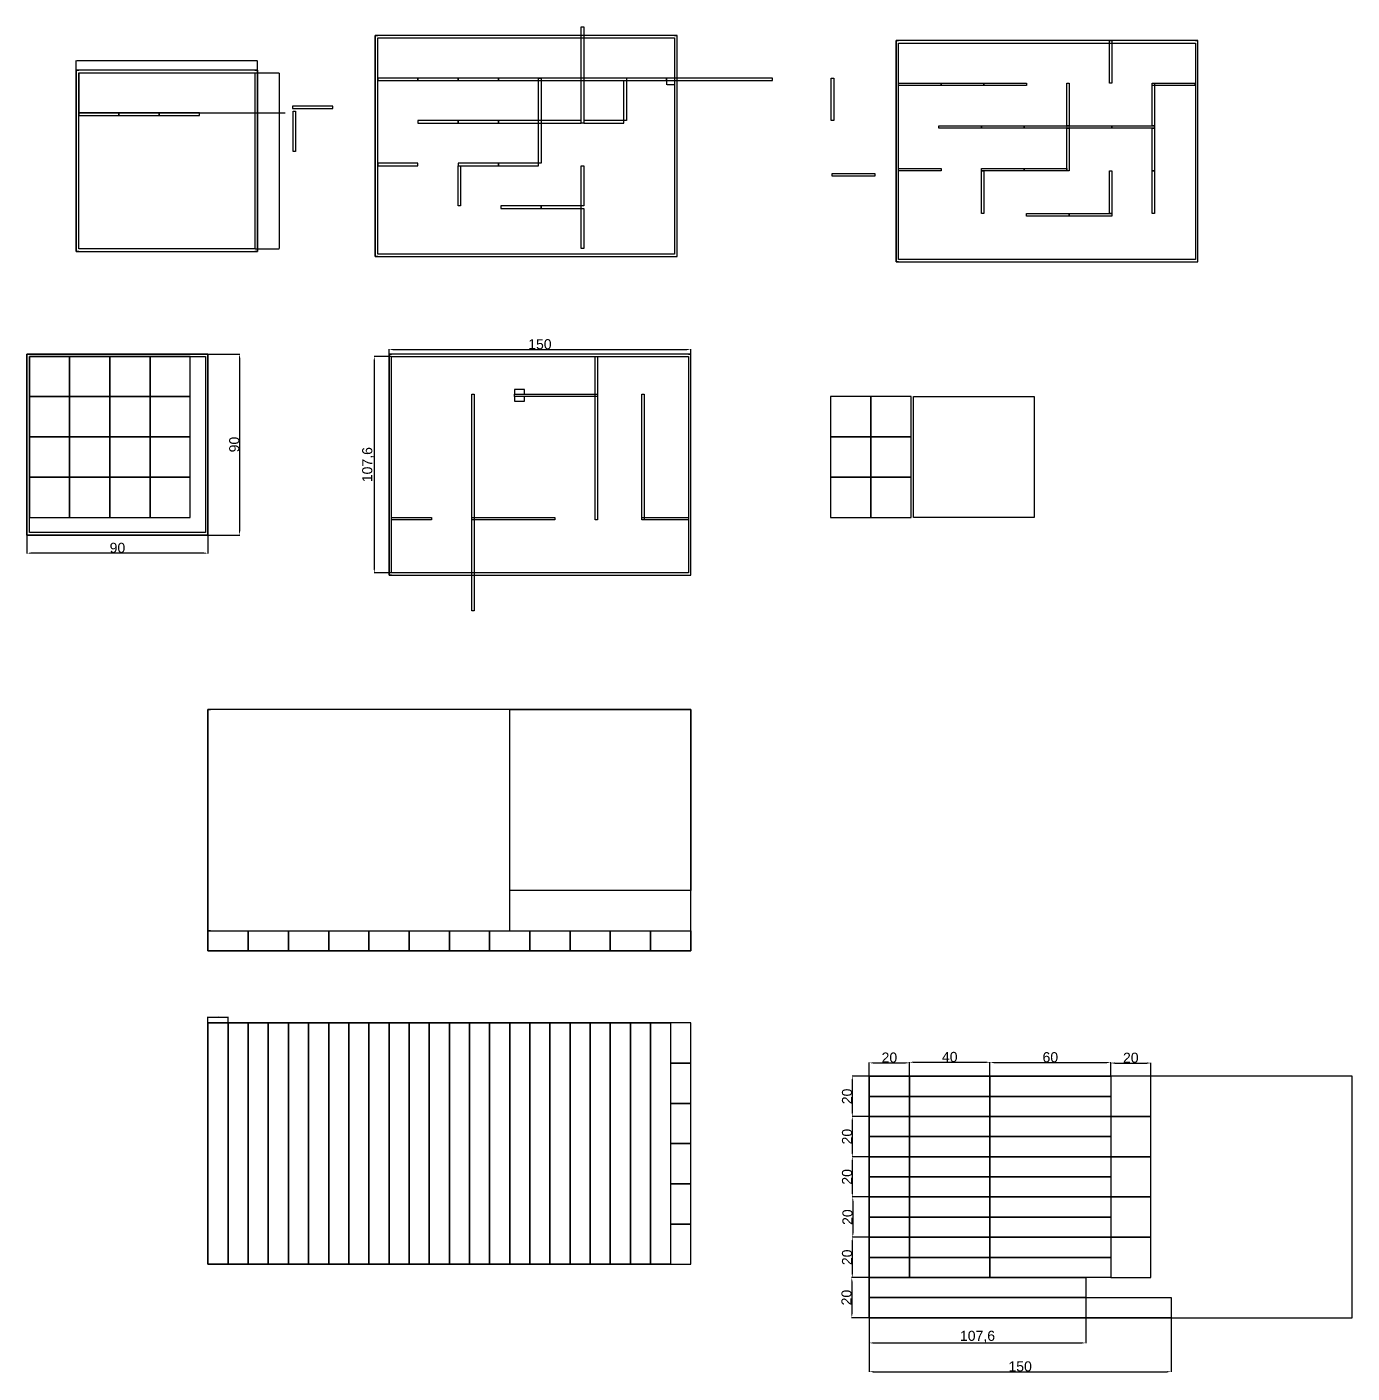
# Model space of a CAD drawing. Header units: millimetres. Extents: x -644 to 19914, y -4560 to 4169.
# Drawn here: x -644 to 5944, y -2540 to 4151 of the extents above; entities that cross this region are included whole.
import ezdxf

# ---------------------------------------------------------------- set-up
doc = ezdxf.new("R2010")
doc.units = ezdxf.units.MM
doc.styles.get("Standard").update_dxf_attribs({"font": 'arial.ttf'})
doc.dimstyles.new('ISO-25', dxfattribs={"dimtxt": 2.5, "dimasz": 2.5, "dimexe": 1.25, "dimexo": 0.625, "dimtad": 1, "dimtxsty": 'Standard', "dimcen": 2.5, "dimadec": 0, "dimazin": 0, "dimtfac": 1, "dimtmove": 0, "dimatfit": 3, "dimfxl": 1, "dimarcsym": 0})
doc.dimstyles.new('Neftali ISO-25', dxfattribs={"dimtxt": 50, "dimasz": 20, "dimexe": 1.25, "dimexo": 0.625, "dimtad": 1, "dimlfac": 0.1, "dimzin": 9, "dimtxsty": 'Standard', "dimcen": 2.5, "dimclrd": 1, "dimadec": 0, "dimazin": 0, "dimtfac": 1, "dimtmove": 0, "dimatfit": 3, "dimfxl": 1, "dimarcsym": 0})

# ---------------------------------------------------------------- blocks, each defined once
blk = doc.blocks.new('*D1')
at = {"color": 0, "lineweight": -2, "transparency": 16777216}
for p, q in [((256.1, -798.9), (256.1, -769.4)), ((258.6, -770.7), (353.6, -770.7)), ((356.1, -798.9), (356.1, -769.4))]:
    blk.add_line(p, q, dxfattribs=at)
at = {"color": 0, "transparency": 16777216}
for points in [[(258.6, -770.3), (258.6, -771.1), (256.1, -770.7)], [(353.6, -770.3), (353.6, -771.1), (356.1, -770.7)]]:
    blk.add_solid(points, dxfattribs=at)
at = {"layer": 'Defpoints', "color": 0, "transparency": 16777216}
for p in [(256.1, -799.6), (356.1, -770.7), (356.1, -799.6)]:
    blk.add_point(p, dxfattribs=at)
at = {"color": 0, "transparency": 16777216, "insert": (306.1, -768.8), "char_height": 2.5, "attachment_point": 5}
blk.add_mtext('100', dxfattribs=at)
blk = doc.blocks.new('*D2')
at = {"color": 0, "lineweight": -2, "transparency": 16777216}
for p, q in [((-398.4, 3936.3), (-398.4, 3985.3)), ((-395.9, 3984), (499.1, 3984)), ((501.6, 3936.3), (501.6, 3985.3))]:
    blk.add_line(p, q, dxfattribs=at)
at = {"color": 0, "transparency": 16777216}
for points in [[(-395.9, 3984.4), (-395.9, 3983.6), (-398.4, 3984)], [(499.1, 3984.4), (499.1, 3983.6), (501.6, 3984)]]:
    blk.add_solid(points, dxfattribs=at)
at = {"layer": 'Defpoints', "color": 0, "transparency": 16777216}
for p in [(501.6, 3984), (-398.4, 3935.7), (501.6, 3935.7)]:
    blk.add_point(p, dxfattribs=at)
at = {"color": 0, "transparency": 16777216, "insert": (51.6, 3985.9), "char_height": 2.5, "attachment_point": 5}
blk.add_mtext('900', dxfattribs=at)
blk = doc.blocks.new('*D3')
at = {"color": 0, "lineweight": -2, "transparency": 16777216}
for p, q in [((490.2, 3923.7), (610.6, 3923.7)), ((609.4, 3921.2), (609.4, 3050.2)), ((490.2, 3047.7), (610.6, 3047.7))]:
    blk.add_line(p, q, dxfattribs=at)
at = {"color": 0, "transparency": 16777216}
for points in [[(609, 3921.2), (609.8, 3921.2), (609.4, 3923.7)], [(609, 3050.2), (609.8, 3050.2), (609.4, 3047.7)]]:
    blk.add_solid(points, dxfattribs=at)
at = {"layer": 'Defpoints', "color": 0, "transparency": 16777216}
for p in [(489.6, 3923.7), (489.6, 3047.7), (609.4, 3047.7)]:
    blk.add_point(p, dxfattribs=at)
at = {"color": 0, "transparency": 16777216, "insert": (607.5, 3485.7), "char_height": 2.5, "attachment_point": 5, "rotation": 90}
blk.add_mtext('876', dxfattribs=at)
blk = doc.blocks.new('*D4')
at = {"color": 0, "lineweight": -2, "transparency": 16777216}
for p, q in [((2535.8, 3896.8), (2535.8, 3863.8)), ((2575.8, 3896.8), (2575.8, 3863.8)), ((2538.3, 3865), (2573.3, 3865))]:
    blk.add_line(p, q, dxfattribs=at)
at = {"color": 0, "transparency": 16777216}
for points in [[(2538.3, 3865.4), (2538.3, 3864.6), (2535.8, 3865)], [(2573.3, 3865.4), (2573.3, 3864.6), (2575.8, 3865)]]:
    blk.add_solid(points, dxfattribs=at)
at = {"layer": 'Defpoints', "color": 0, "transparency": 16777216}
for p in [(2535.8, 3897.5), (2575.8, 3897.5), (2575.8, 3865)]:
    blk.add_point(p, dxfattribs=at)
at = {"color": 0, "transparency": 16777216, "insert": (2555.8, 3866.9), "char_height": 2.5, "attachment_point": 5}
blk.add_mtext('40', dxfattribs=at)
blk = doc.blocks.new('*D5')
at = {"color": 0, "lineweight": -2, "transparency": 16777216}
for p, q in [((3543.5, -1064.3), (3543.5, -997)), ((3743.5, -1064.3), (3743.5, -997))]:
    blk.add_line(p, q, dxfattribs=at)
at = {"color": 1, "lineweight": -2, "transparency": 16777216}
blk.add_line((3563.5, -998.2), (3723.5, -998.2), dxfattribs=at)
at = {"color": 1, "transparency": 16777216}
for points in [[(3563.5, -994.9), (3563.5, -1001.6), (3543.5, -998.2)], [(3723.5, -994.9), (3723.5, -1001.6), (3743.5, -998.2)]]:
    blk.add_solid(points, dxfattribs=at)
at = {"layer": 'Defpoints', "color": 0, "transparency": 16777216}
for p in [(3743.5, -998.2), (3543.5, -1064.9), (3743.5, -1064.9)]:
    blk.add_point(p, dxfattribs=at)
at = {"color": 0, "transparency": 16777216, "insert": (3643.5, -972.1), "char_height": 50, "attachment_point": 5}
blk.add_mtext('20', dxfattribs=at)
blk = doc.blocks.new('*D6')
at = {"color": 0, "lineweight": -2, "transparency": 16777216}
for p, q in [((3743.5, -1064.3), (3743.5, -993.9)), ((4143.5, -1064.3), (4143.5, -993.9))]:
    blk.add_line(p, q, dxfattribs=at)
at = {"color": 1, "lineweight": -2, "transparency": 16777216}
blk.add_line((3763.5, -995.2), (4123.5, -995.2), dxfattribs=at)
at = {"color": 1, "transparency": 16777216}
for points in [[(3763.5, -991.8), (3763.5, -998.5), (3743.5, -995.2)], [(4123.5, -991.8), (4123.5, -998.5), (4143.5, -995.2)]]:
    blk.add_solid(points, dxfattribs=at)
at = {"layer": 'Defpoints', "color": 0, "transparency": 16777216}
for p in [(4143.5, -995.2), (3743.5, -1064.9), (4143.5, -1064.9)]:
    blk.add_point(p, dxfattribs=at)
at = {"color": 0, "transparency": 16777216, "insert": (3943.5, -969), "char_height": 50, "attachment_point": 5}
blk.add_mtext('40', dxfattribs=at)
blk = doc.blocks.new('*D7')
at = {"color": 0, "lineweight": -2, "transparency": 16777216}
for p, q in [((4143.5, -1064.3), (4143.5, -995.4)), ((4743.5, -1064.3), (4743.5, -995.4))]:
    blk.add_line(p, q, dxfattribs=at)
at = {"color": 1, "lineweight": -2, "transparency": 16777216}
blk.add_line((4163.5, -996.7), (4723.5, -996.7), dxfattribs=at)
at = {"color": 1, "transparency": 16777216}
for points in [[(4163.5, -993.4), (4163.5, -1000), (4143.5, -996.7)], [(4723.5, -993.4), (4723.5, -1000), (4743.5, -996.7)]]:
    blk.add_solid(points, dxfattribs=at)
at = {"layer": 'Defpoints', "color": 0, "transparency": 16777216}
for p in [(4743.5, -996.7), (4143.5, -1064.9), (4743.5, -1064.9)]:
    blk.add_point(p, dxfattribs=at)
at = {"color": 0, "transparency": 16777216, "insert": (4443.5, -970.5), "char_height": 50, "attachment_point": 5}
blk.add_mtext('60', dxfattribs=at)
blk = doc.blocks.new('*D8')
at = {"color": 0, "lineweight": -2, "transparency": 16777216}
for p, q in [((4743.5, -1064.3), (4743.5, -997.9)), ((4943.5, -1064.3), (4943.5, -997.9))]:
    blk.add_line(p, q, dxfattribs=at)
at = {"color": 1, "lineweight": -2, "transparency": 16777216}
blk.add_line((4763.5, -999.1), (4923.5, -999.1), dxfattribs=at)
at = {"color": 1, "transparency": 16777216}
for points in [[(4763.5, -995.8), (4763.5, -1002.5), (4743.5, -999.1)], [(4923.5, -995.8), (4923.5, -1002.5), (4943.5, -999.1)]]:
    blk.add_solid(points, dxfattribs=at)
at = {"layer": 'Defpoints', "color": 0, "transparency": 16777216}
for p in [(4943.5, -999.1), (4743.5, -1064.9), (4943.5, -1064.9)]:
    blk.add_point(p, dxfattribs=at)
at = {"color": 0, "transparency": 16777216, "insert": (4843.5, -973), "char_height": 50, "attachment_point": 5}
blk.add_mtext('20', dxfattribs=at)
blk = doc.blocks.new('*D9')
at = {"color": 0, "lineweight": -2, "transparency": 16777216}
for p, q in [((3542.9, -1064.9), (3457.9, -1064.9)), ((3542.9, -1264.9), (3457.9, -1264.9))]:
    blk.add_line(p, q, dxfattribs=at)
at = {"color": 1, "lineweight": -2, "transparency": 16777216}
blk.add_line((3459.1, -1084.9), (3459.1, -1244.9), dxfattribs=at)
at = {"color": 1, "transparency": 16777216}
for points in [[(3455.8, -1084.9), (3462.5, -1084.9), (3459.1, -1064.9)], [(3455.8, -1244.9), (3462.5, -1244.9), (3459.1, -1264.9)]]:
    blk.add_solid(points, dxfattribs=at)
at = {"layer": 'Defpoints', "color": 0, "transparency": 16777216}
for p in [(3543.5, -1064.9), (3459.1, -1264.9), (3543.5, -1264.9)]:
    blk.add_point(p, dxfattribs=at)
at = {"color": 0, "transparency": 16777216, "insert": (3433, -1164.9), "char_height": 50, "attachment_point": 5, "rotation": 90}
blk.add_mtext('20', dxfattribs=at)
blk = doc.blocks.new('*D10')
at = {"color": 0, "lineweight": -2, "transparency": 16777216}
for p, q in [((3542.9, -1264.9), (3457.9, -1264.9)), ((3542.9, -1464.9), (3457.9, -1464.9))]:
    blk.add_line(p, q, dxfattribs=at)
at = {"color": 1, "lineweight": -2, "transparency": 16777216}
blk.add_line((3459.1, -1284.9), (3459.1, -1444.9), dxfattribs=at)
at = {"color": 1, "transparency": 16777216}
for points in [[(3455.8, -1284.9), (3462.5, -1284.9), (3459.1, -1264.9)], [(3455.8, -1444.9), (3462.5, -1444.9), (3459.1, -1464.9)]]:
    blk.add_solid(points, dxfattribs=at)
at = {"layer": 'Defpoints', "color": 0, "transparency": 16777216}
for p in [(3543.5, -1264.9), (3459.1, -1464.9), (3543.5, -1464.9)]:
    blk.add_point(p, dxfattribs=at)
at = {"color": 0, "transparency": 16777216, "insert": (3433, -1364.9), "char_height": 50, "attachment_point": 5, "rotation": 90}
blk.add_mtext('20', dxfattribs=at)
blk = doc.blocks.new('*D11')
at = {"color": 0, "lineweight": -2, "transparency": 16777216}
for p, q in [((3542.9, -1464.9), (3457.9, -1464.9)), ((3542.9, -1664.9), (3457.9, -1664.9))]:
    blk.add_line(p, q, dxfattribs=at)
at = {"color": 1, "lineweight": -2, "transparency": 16777216}
blk.add_line((3459.1, -1484.9), (3459.1, -1644.9), dxfattribs=at)
at = {"color": 1, "transparency": 16777216}
for points in [[(3455.8, -1484.9), (3462.5, -1484.9), (3459.1, -1464.9)], [(3455.8, -1644.9), (3462.5, -1644.9), (3459.1, -1664.9)]]:
    blk.add_solid(points, dxfattribs=at)
at = {"layer": 'Defpoints', "color": 0, "transparency": 16777216}
for p in [(3543.5, -1464.9), (3459.1, -1664.9), (3543.5, -1664.9)]:
    blk.add_point(p, dxfattribs=at)
at = {"color": 0, "transparency": 16777216, "insert": (3433, -1564.9), "char_height": 50, "attachment_point": 5, "rotation": 90}
blk.add_mtext('20', dxfattribs=at)
blk = doc.blocks.new('*D12')
at = {"color": 0, "lineweight": -2, "transparency": 16777216}
for p, q in [((3542.9, -1664.9), (3460.3, -1664.9)), ((3542.9, -1864.9), (3460.3, -1864.9))]:
    blk.add_line(p, q, dxfattribs=at)
at = {"color": 1, "lineweight": -2, "transparency": 16777216}
blk.add_line((3461.6, -1684.9), (3461.6, -1844.9), dxfattribs=at)
at = {"color": 1, "transparency": 16777216}
for points in [[(3458.3, -1684.9), (3464.9, -1684.9), (3461.6, -1664.9)], [(3458.3, -1844.9), (3464.9, -1844.9), (3461.6, -1864.9)]]:
    blk.add_solid(points, dxfattribs=at)
at = {"layer": 'Defpoints', "color": 0, "transparency": 16777216}
for p in [(3543.5, -1664.9), (3461.6, -1864.9), (3543.5, -1864.9)]:
    blk.add_point(p, dxfattribs=at)
at = {"color": 0, "transparency": 16777216, "insert": (3435.4, -1764.9), "char_height": 50, "attachment_point": 5, "rotation": 90}
blk.add_mtext('20', dxfattribs=at)
blk = doc.blocks.new('*D13')
at = {"color": 0, "lineweight": -2, "transparency": 16777216}
for p, q in [((3542.9, -1864.9), (3457.9, -1864.9)), ((3542.9, -2064.9), (3457.9, -2064.9))]:
    blk.add_line(p, q, dxfattribs=at)
at = {"color": 1, "lineweight": -2, "transparency": 16777216}
blk.add_line((3459.1, -1884.9), (3459.1, -2044.9), dxfattribs=at)
at = {"color": 1, "transparency": 16777216}
for points in [[(3455.8, -1884.9), (3462.5, -1884.9), (3459.1, -1864.9)], [(3455.8, -2044.9), (3462.5, -2044.9), (3459.1, -2064.9)]]:
    blk.add_solid(points, dxfattribs=at)
at = {"layer": 'Defpoints', "color": 0, "transparency": 16777216}
for p in [(3543.5, -1864.9), (3459.1, -2064.9), (3543.5, -2064.9)]:
    blk.add_point(p, dxfattribs=at)
at = {"color": 0, "transparency": 16777216, "insert": (3433, -1964.9), "char_height": 50, "attachment_point": 5, "rotation": 90}
blk.add_mtext('20', dxfattribs=at)
blk = doc.blocks.new('*D14')
at = {"color": 0, "lineweight": -2, "transparency": 16777216}
for p, q in [((3542.9, -2064.9), (3455.4, -2064.9)), ((3542.9, -2264.9), (3455.4, -2264.9))]:
    blk.add_line(p, q, dxfattribs=at)
at = {"color": 1, "lineweight": -2, "transparency": 16777216}
blk.add_line((3456.7, -2084.9), (3456.7, -2244.9), dxfattribs=at)
at = {"color": 1, "transparency": 16777216}
for points in [[(3453.4, -2084.9), (3460, -2084.9), (3456.7, -2064.9)], [(3453.4, -2244.9), (3460, -2244.9), (3456.7, -2264.9)]]:
    blk.add_solid(points, dxfattribs=at)
at = {"layer": 'Defpoints', "color": 0, "transparency": 16777216}
for p in [(3543.5, -2064.9), (3456.7, -2264.9), (3543.5, -2264.9)]:
    blk.add_point(p, dxfattribs=at)
at = {"color": 0, "transparency": 16777216, "insert": (3430.5, -2164.9), "char_height": 50, "attachment_point": 5, "rotation": 90}
blk.add_mtext('20', dxfattribs=at)
blk = doc.blocks.new('*D15')
at = {"color": 0, "lineweight": -2, "transparency": 16777216}
for p, q in [((1156.1, 2526.1), (1156.1, 2548.9)), ((2656.1, 2526.1), (2656.1, 2548.9))]:
    blk.add_line(p, q, dxfattribs=at)
at = {"color": 1, "lineweight": -2, "transparency": 16777216}
blk.add_line((1176.1, 2547.6), (2636.1, 2547.6), dxfattribs=at)
at = {"color": 1, "transparency": 16777216}
for points in [[(1176.1, 2551), (1176.1, 2544.3), (1156.1, 2547.6)], [(2636.1, 2551), (2636.1, 2544.3), (2656.1, 2547.6)]]:
    blk.add_solid(points, dxfattribs=at)
at = {"layer": 'Defpoints', "color": 0, "transparency": 16777216}
for p in [(2656.1, 2547.6), (1156.1, 2525.5), (2656.1, 2525.5)]:
    blk.add_point(p, dxfattribs=at)
at = {"color": 0, "transparency": 16777216, "insert": (1906.1, 2573.8), "char_height": 50, "attachment_point": 5}
blk.add_mtext('150', dxfattribs=at)
blk = doc.blocks.new('*D16')
at = {"color": 0, "lineweight": -2, "transparency": 16777216}
for p, q in [((256.7, 2525.5), (414.3, 2525.5)), ((256.7, 1625.5), (414.3, 1625.5))]:
    blk.add_line(p, q, dxfattribs=at)
at = {"color": 1, "lineweight": -2, "transparency": 16777216}
blk.add_line((413.1, 2505.5), (413.1, 1645.5), dxfattribs=at)
at = {"color": 1, "transparency": 16777216}
for points in [[(409.7, 2505.5), (416.4, 2505.5), (413.1, 2525.5)], [(409.7, 1645.5), (416.4, 1645.5), (413.1, 1625.5)]]:
    blk.add_solid(points, dxfattribs=at)
at = {"layer": 'Defpoints', "color": 0, "transparency": 16777216}
for p in [(256.1, 2525.5), (256.1, 1625.5), (413.1, 1625.5)]:
    blk.add_point(p, dxfattribs=at)
at = {"color": 0, "transparency": 16777216, "insert": (386.9, 2075.5), "char_height": 50, "attachment_point": 5, "rotation": 90}
blk.add_mtext('90', dxfattribs=at)
blk = doc.blocks.new('*D17')
at = {"color": 0, "lineweight": -2, "transparency": 16777216}
for p, q in [((-643.9, 1624.9), (-643.9, 1534.3)), ((256.1, 1624.9), (256.1, 1534.3))]:
    blk.add_line(p, q, dxfattribs=at)
at = {"color": 1, "lineweight": -2, "transparency": 16777216}
blk.add_line((236.1, 1535.5), (-623.9, 1535.5), dxfattribs=at)
at = {"color": 1, "transparency": 16777216}
for points in [[(-623.9, 1538.9), (-623.9, 1532.2), (-643.9, 1535.5)], [(236.1, 1538.9), (236.1, 1532.2), (256.1, 1535.5)]]:
    blk.add_solid(points, dxfattribs=at)
at = {"layer": 'Defpoints', "color": 0, "transparency": 16777216}
for p in [(-643.9, 1625.5), (256.1, 1625.5), (-643.9, 1535.5)]:
    blk.add_point(p, dxfattribs=at)
at = {"color": 0, "transparency": 16777216, "insert": (-193.9, 1561.7), "char_height": 50, "attachment_point": 5}
blk.add_mtext('90', dxfattribs=at)
blk = doc.blocks.new('*D18')
at = {"color": 0, "lineweight": -2, "transparency": 16777216}
for p, q in [((1167.5, 2513.5), (1081.8, 2513.5)), ((1167.5, 1437.5), (1081.8, 1437.5))]:
    blk.add_line(p, q, dxfattribs=at)
at = {"color": 1, "lineweight": -2, "transparency": 16777216}
blk.add_line((1083, 2493.5), (1083, 1457.5), dxfattribs=at)
at = {"color": 1, "transparency": 16777216}
for points in [[(1079.7, 2493.5), (1086.3, 2493.5), (1083, 2513.5)], [(1079.7, 1457.5), (1086.3, 1457.5), (1083, 1437.5)]]:
    blk.add_solid(points, dxfattribs=at)
at = {"layer": 'Defpoints', "color": 0, "transparency": 16777216}
for p in [(1168.1, 2513.5), (1083, 1437.5), (1168.1, 1437.5)]:
    blk.add_point(p, dxfattribs=at)
at = {"color": 0, "transparency": 16777216, "insert": (1052.3, 1975.5), "char_height": 50, "attachment_point": 5, "rotation": 90}
blk.add_mtext('107,6', dxfattribs=at)
blk = doc.blocks.new('*D19')
at = {"color": 0, "lineweight": -2, "transparency": 16777216}
for p, q in [((3543.5, -2165.5), (3543.5, -2391.7)), ((4619.5, -2165.5), (4619.5, -2391.7))]:
    blk.add_line(p, q, dxfattribs=at)
at = {"color": 1, "lineweight": -2, "transparency": 16777216}
blk.add_line((3563.5, -2390.4), (4599.5, -2390.4), dxfattribs=at)
at = {"color": 1, "transparency": 16777216}
for points in [[(3563.5, -2387.1), (3563.5, -2393.7), (3543.5, -2390.4)], [(4599.5, -2387.1), (4599.5, -2393.7), (4619.5, -2390.4)]]:
    blk.add_solid(points, dxfattribs=at)
at = {"layer": 'Defpoints', "color": 0, "transparency": 16777216}
for p in [(3543.5, -2164.9), (4619.5, -2164.9), (4619.5, -2390.4)]:
    blk.add_point(p, dxfattribs=at)
at = {"color": 0, "transparency": 16777216, "insert": (4081.5, -2359.7), "char_height": 50, "attachment_point": 5}
blk.add_mtext('107,6', dxfattribs=at)
blk = doc.blocks.new('*D20')
at = {"color": 0, "lineweight": -2, "transparency": 16777216}
for p, q in [((3543.5, -2265.5), (3543.5, -2534.8)), ((5043.5, -2265.5), (5043.5, -2534.8))]:
    blk.add_line(p, q, dxfattribs=at)
at = {"color": 1, "lineweight": -2, "transparency": 16777216}
blk.add_line((3563.5, -2533.5), (5023.5, -2533.5), dxfattribs=at)
at = {"color": 1, "transparency": 16777216}
for points in [[(3563.5, -2530.2), (3563.5, -2536.9), (3543.5, -2533.5)], [(5023.5, -2530.2), (5023.5, -2536.9), (5043.5, -2533.5)]]:
    blk.add_solid(points, dxfattribs=at)
at = {"layer": 'Defpoints', "color": 0, "transparency": 16777216}
for p in [(3543.5, -2264.9), (5043.5, -2264.9), (5043.5, -2533.5)]:
    blk.add_point(p, dxfattribs=at)
at = {"color": 0, "transparency": 16777216, "insert": (4293.5, -2507.4), "char_height": 50, "attachment_point": 5}
blk.add_mtext('150', dxfattribs=at)

msp = doc.modelspace()

# ---------------------------------------------------------------- linework, layer by layer
msp.add_line((1756.1, -341.02), (2656.1, -341.02))
for points in [[(2111.817, 3673.473), (2111.817, 4151.407), (2123.817, 4151.407), (2123.817, 3673.473), (2111.817, 3673.473)], [(1099.817, 3009.473), (1087.817, 3009.473), (1087.817, 4109.473), (1099.817, 4109.473), (1087.817, 4109.473), (1087.817, 3009.473), (2587.817, 3009.473), (2587.817, 4109.473), (1087.817, 4109.473)], [(2575.817, 3009.473), (2587.817, 3009.473), (2587.817, 4109.473), (2575.817, 4109.473), (2587.817, 4109.473)], [(3689.584, 2983.448), (3677.584, 2983.448), (3677.584, 4083.448), (3689.584, 4083.448), (3677.584, 4083.448), (3677.584, 2983.448), (5177.584, 2983.448), (5177.584, 4083.448), (3677.584, 4083.448)], [(5165.584, 2983.448), (5177.584, 2983.448), (5177.584, 4083.448), (5165.584, 4083.448), (5177.584, 4083.448)], [(-386.4, 3923.699), (-386.4, 3723.699), (640.533, 3723.699)], [(1699.817, 3897.473), (1699.817, 3885.473), (3062.726, 3885.473), (3062.726, 3897.473), (1699.817, 3897.473)], [(-631.9, 2313.509), (-431.9, 2313.509), (-431.9, 2513.509), (-631.9, 2513.509), (-631.9, 2313.509)], [(-431.9, 2313.509), (-231.9, 2313.509), (-231.9, 2513.509), (-431.9, 2513.509), (-431.9, 2313.509)], [(-231.9, 2313.509), (-31.9, 2313.509), (-31.9, 2513.509), (-231.9, 2513.509), (-231.9, 2313.509)], [(-31.9, 2313.509), (168.1, 2313.509), (168.1, 2513.509), (-31.9, 2513.509), (-31.9, 2313.509)], [(1168.1, 1425.509), (1156.1, 1425.509), (1156.1, 2525.509), (1168.1, 2525.509), (1156.1, 2525.509), (1156.1, 1425.509), (2656.1, 1425.509), (2656.1, 2525.509), (1156.1, 2525.509)], [(2644.1, 1425.509), (2656.1, 1425.509), (2656.1, 2525.509), (2644.1, 2525.509), (2656.1, 2525.509)], [(1780.1, 2348.509), (1780.1, 2325.509), (1830.1, 2325.509), (1830.1, 2348.509), (1780.1, 2348.509)], [(-631.9, 2113.509), (-431.9, 2113.509), (-431.9, 2313.509), (-631.9, 2313.509), (-631.9, 2113.509)], [(-431.9, 2113.509), (-231.9, 2113.509), (-231.9, 2313.509), (-431.9, 2313.509), (-431.9, 2113.509)], [(-231.9, 2113.509), (-31.9, 2113.509), (-31.9, 2313.509), (-231.9, 2313.509), (-231.9, 2113.509)], [(-31.9, 2113.509), (168.1, 2113.509), (168.1, 2313.509), (-31.9, 2313.509), (-31.9, 2113.509)], [(1780.1, 2313.509), (1780.1, 2290.509), (1830.1, 2290.509), (1830.1, 2313.509), (1780.1, 2313.509)], [(3351.087, 2113.509), (3551.087, 2113.509), (3551.087, 2313.509), (3351.087, 2313.509), (3351.087, 2113.509)], [(3551.087, 2113.509), (3751.087, 2113.509), (3751.087, 2313.509), (3551.087, 2313.509), (3551.087, 2113.509)], [(-631.9, 1913.509), (-431.9, 1913.509), (-431.9, 2113.509), (-631.9, 2113.509), (-631.9, 1913.509)], [(-431.9, 1913.509), (-231.9, 1913.509), (-231.9, 2113.509), (-431.9, 2113.509), (-431.9, 1913.509)], [(-231.9, 1913.509), (-31.9, 1913.509), (-31.9, 2113.509), (-231.9, 2113.509), (-231.9, 1913.509)], [(-31.9, 1913.509), (168.1, 1913.509), (168.1, 2113.509), (-31.9, 2113.509), (-31.9, 1913.509)], [(3351.087, 1913.509), (3551.087, 1913.509), (3551.087, 2113.509), (3351.087, 2113.509), (3351.087, 1913.509)], [(3551.087, 1913.509), (3751.087, 1913.509), (3751.087, 2113.509), (3551.087, 2113.509), (3551.087, 1913.509)], [(-631.9, 1713.509), (-431.9, 1713.509), (-431.9, 1913.509), (-631.9, 1913.509), (-631.9, 1713.509)], [(-431.9, 1713.509), (-231.9, 1713.509), (-231.9, 1913.509), (-431.9, 1913.509), (-431.9, 1713.509)], [(-231.9, 1713.509), (-31.9, 1713.509), (-31.9, 1913.509), (-231.9, 1913.509), (-231.9, 1713.509)], [(-31.9, 1713.509), (168.1, 1713.509), (168.1, 1913.509), (-31.9, 1913.509), (-31.9, 1713.509)], [(3351.087, 1713.509), (3551.087, 1713.509), (3551.087, 1913.509), (3351.087, 1913.509), (3351.087, 1713.509)], [(3551.087, 1713.509), (3751.087, 1713.509), (3751.087, 1913.509), (3551.087, 1913.509), (3551.087, 1713.509)], [(256.1, 758.98), (256.1, -441.02), (2656.1, -441.02), (2656.1, 758.98), (256.1, 758.98)], [(268.1, -341.02), (256.1, -341.02), (256.1, 758.98), (268.1, 758.98), (256.1, 758.98), (256.1, -341.02), (1756.1, -341.02), (1756.1, 758.98), (256.1, 758.98)], [(256.1, -341.02), (456.1, -341.02), (456.1, -441.02), (256.1, -441.02), (256.1, -341.02)], [(456.1, -341.02), (656.1, -341.02), (656.1, -441.02), (456.1, -441.02), (456.1, -341.02)], [(656.1, -341.02), (856.1, -341.02), (856.1, -441.02), (656.1, -441.02), (656.1, -341.02)], [(856.1, -341.02), (1056.1, -341.02), (1056.1, -441.02), (856.1, -441.02), (856.1, -341.02)], [(1056.1, -341.02), (1256.1, -341.02), (1256.1, -441.02), (1056.1, -441.02), (1056.1, -341.02)], [(1256.1, -341.02), (1456.1, -341.02), (1456.1, -441.02), (1256.1, -441.02), (1256.1, -341.02)], [(1456.1, -341.02), (1656.1, -341.02), (1656.1, -441.02), (1456.1, -441.02), (1456.1, -341.02)], [(1656.1, -341.02), (1856.1, -341.02), (1856.1, -441.02), (1656.1, -441.02), (1656.1, -341.02)], [(1856.1, -341.02), (2056.1, -341.02), (2056.1, -441.02), (1856.1, -441.02), (1856.1, -341.02)], [(2056.1, -341.02), (2256.1, -341.02), (2256.1, -441.02), (2056.1, -441.02), (2056.1, -341.02)], [(2256.1, -341.02), (2456.1, -341.02), (2456.1, -441.02), (2256.1, -441.02), (2256.1, -341.02)], [(2456.1, -341.02), (2656.1, -341.02), (2656.1, -441.02), (2456.1, -441.02), (2456.1, -341.02)], [(256.1, -799.552), (256.1, -1999.552), (2656.1, -1999.552), (2656.1, -799.552), (256.1, -799.552)], [(256.1, -799.552), (356.1, -799.552), (356.1, -1999.552), (256.1, -1999.552), (256.1, -799.552)], [(356.1, -799.552), (456.1, -799.552), (456.1, -1999.552), (356.1, -1999.552), (356.1, -799.552)], [(456.1, -799.552), (556.1, -799.552), (556.1, -1999.552), (456.1, -1999.552), (456.1, -799.552)], [(556.1, -799.552), (656.1, -799.552), (656.1, -1999.552), (556.1, -1999.552), (556.1, -799.552)], [(656.1, -799.552), (756.1, -799.552), (756.1, -1999.552), (656.1, -1999.552), (656.1, -799.552)], [(756.1, -799.552), (856.1, -799.552), (856.1, -1999.552), (756.1, -1999.552), (756.1, -799.552)], [(856.1, -799.552), (956.1, -799.552), (956.1, -1999.552), (856.1, -1999.552), (856.1, -799.552)], [(956.1, -799.552), (1056.1, -799.552), (1056.1, -1999.552), (956.1, -1999.552), (956.1, -799.552)], [(1056.1, -799.552), (1156.1, -799.552), (1156.1, -1999.552), (1056.1, -1999.552), (1056.1, -799.552)], [(1156.1, -799.552), (1256.1, -799.552), (1256.1, -1999.552), (1156.1, -1999.552), (1156.1, -799.552)], [(1256.1, -799.552), (1356.1, -799.552), (1356.1, -1999.552), (1256.1, -1999.552), (1256.1, -799.552)], [(1356.1, -799.552), (1456.1, -799.552), (1456.1, -1999.552), (1356.1, -1999.552), (1356.1, -799.552)], [(1456.1, -799.552), (1556.1, -799.552), (1556.1, -1999.552), (1456.1, -1999.552), (1456.1, -799.552)], [(1556.1, -799.552), (1656.1, -799.552), (1656.1, -1999.552), (1556.1, -1999.552), (1556.1, -799.552)], [(1656.1, -799.552), (1756.1, -799.552), (1756.1, -1999.552), (1656.1, -1999.552), (1656.1, -799.552)], [(1756.1, -799.552), (1856.1, -799.552), (1856.1, -1999.552), (1756.1, -1999.552), (1756.1, -799.552)], [(1856.1, -799.552), (1956.1, -799.552), (1956.1, -1999.552), (1856.1, -1999.552), (1856.1, -799.552)], [(1956.1, -799.552), (2056.1, -799.552), (2056.1, -1999.552), (1956.1, -1999.552), (1956.1, -799.552)], [(2056.1, -799.552), (2156.1, -799.552), (2156.1, -1999.552), (2056.1, -1999.552), (2056.1, -799.552)], [(2156.1, -799.552), (2256.1, -799.552), (2256.1, -1999.552), (2156.1, -1999.552), (2156.1, -799.552)], [(2256.1, -799.552), (2356.1, -799.552), (2356.1, -1999.552), (2256.1, -1999.552), (2256.1, -799.552)], [(2356.1, -799.552), (2456.1, -799.552), (2456.1, -1999.552), (2356.1, -1999.552), (2356.1, -799.552)], [(2456.1, -799.552), (2556.1, -799.552), (2556.1, -1999.552), (2456.1, -1999.552), (2456.1, -799.552)], [(2556.1, -799.552), (2556.1, -999.552), (2656.1, -999.552), (2656.1, -799.552), (2556.1, -799.552)], [(2556.1, -999.552), (2556.1, -1199.552), (2656.1, -1199.552), (2656.1, -999.552), (2556.1, -999.552)], [(3543.521, -1064.904), (3543.521, -2264.904), (5943.521, -2264.904), (5943.521, -1064.904), (3543.521, -1064.904)], [(3543.521, -1064.904), (3743.521, -1064.904), (3743.521, -1164.904), (3543.521, -1164.904), (3543.521, -1064.904)], [(3743.521, -1064.904), (4143.521, -1064.904), (4143.521, -1164.904), (3743.521, -1164.904), (3743.521, -1064.904)], [(4143.521, -1064.904), (4743.521, -1064.904), (4743.521, -1164.904), (4143.521, -1164.904), (4143.521, -1064.904)], [(4743.521, -1064.904), (4743.521, -1264.904), (4943.521, -1264.904), (4943.521, -1064.904), (4743.521, -1064.904)], [(2556.1, -1199.552), (2556.1, -1399.552), (2656.1, -1399.552), (2656.1, -1199.552), (2556.1, -1199.552)], [(3543.521, -1164.904), (3743.521, -1164.904), (3743.521, -1264.904), (3543.521, -1264.904), (3543.521, -1164.904)], [(3743.521, -1164.904), (4143.521, -1164.904), (4143.521, -1264.904), (3743.521, -1264.904), (3743.521, -1164.904)], [(4143.521, -1164.904), (4743.521, -1164.904), (4743.521, -1264.904), (4143.521, -1264.904), (4143.521, -1164.904)], [(3543.521, -1264.904), (3743.521, -1264.904), (3743.521, -1364.904), (3543.521, -1364.904), (3543.521, -1264.904)], [(3743.521, -1264.904), (4143.521, -1264.904), (4143.521, -1364.904), (3743.521, -1364.904), (3743.521, -1264.904)], [(4143.521, -1264.904), (4743.521, -1264.904), (4743.521, -1364.904), (4143.521, -1364.904), (4143.521, -1264.904)], [(4743.521, -1264.904), (4743.521, -1464.904), (4943.521, -1464.904), (4943.521, -1264.904), (4743.521, -1264.904)], [(2556.1, -1399.552), (2556.1, -1599.552), (2656.1, -1599.552), (2656.1, -1399.552), (2556.1, -1399.552)], [(3543.521, -1364.904), (3743.521, -1364.904), (3743.521, -1464.904), (3543.521, -1464.904), (3543.521, -1364.904)], [(3743.521, -1364.904), (4143.521, -1364.904), (4143.521, -1464.904), (3743.521, -1464.904), (3743.521, -1364.904)], [(4143.521, -1364.904), (4743.521, -1364.904), (4743.521, -1464.904), (4143.521, -1464.904), (4143.521, -1364.904)], [(3543.521, -1464.904), (3743.521, -1464.904), (3743.521, -1564.904), (3543.521, -1564.904), (3543.521, -1464.904)], [(3743.521, -1464.904), (4143.521, -1464.904), (4143.521, -1564.904), (3743.521, -1564.904), (3743.521, -1464.904)], [(4143.521, -1464.904), (4743.521, -1464.904), (4743.521, -1564.904), (4143.521, -1564.904), (4143.521, -1464.904)], [(4743.521, -1464.904), (4743.521, -1664.904), (4943.521, -1664.904), (4943.521, -1464.904), (4743.521, -1464.904)], [(2556.1, -1599.552), (2556.1, -1799.552), (2656.1, -1799.552), (2656.1, -1599.552), (2556.1, -1599.552)], [(3543.521, -1564.904), (3743.521, -1564.904), (3743.521, -1664.904), (3543.521, -1664.904), (3543.521, -1564.904)], [(3743.521, -1564.904), (4143.521, -1564.904), (4143.521, -1664.904), (3743.521, -1664.904), (3743.521, -1564.904)], [(4143.521, -1564.904), (4743.521, -1564.904), (4743.521, -1664.904), (4143.521, -1664.904), (4143.521, -1564.904)], [(3543.521, -1664.904), (3743.521, -1664.904), (3743.521, -1764.904), (3543.521, -1764.904), (3543.521, -1664.904)], [(3743.521, -1664.904), (4143.521, -1664.904), (4143.521, -1764.904), (3743.521, -1764.904), (3743.521, -1664.904)], [(4143.521, -1664.904), (4743.521, -1664.904), (4743.521, -1764.904), (4143.521, -1764.904), (4143.521, -1664.904)], [(4743.521, -1664.904), (4743.521, -1864.904), (4943.521, -1864.904), (4943.521, -1664.904), (4743.521, -1664.904)], [(2556.1, -1799.552), (2556.1, -1999.552), (2656.1, -1999.552), (2656.1, -1799.552), (2556.1, -1799.552)], [(3543.521, -1764.904), (3743.521, -1764.904), (3743.521, -1864.904), (3543.521, -1864.904), (3543.521, -1764.904)], [(3743.521, -1764.904), (4143.521, -1764.904), (4143.521, -1864.904), (3743.521, -1864.904), (3743.521, -1764.904)], [(4143.521, -1764.904), (4743.521, -1764.904), (4743.521, -1864.904), (4143.521, -1864.904), (4143.521, -1764.904)], [(3543.521, -1864.904), (3743.521, -1864.904), (3743.521, -1964.904), (3543.521, -1964.904), (3543.521, -1864.904)], [(3743.521, -1864.904), (4143.521, -1864.904), (4143.521, -1964.904), (3743.521, -1964.904), (3743.521, -1864.904)], [(4143.521, -1864.904), (4743.521, -1864.904), (4743.521, -1964.904), (4143.521, -1964.904), (4143.521, -1864.904)], [(4743.521, -1864.904), (4743.521, -2064.904), (4943.521, -2064.904), (4943.521, -1864.904), (4743.521, -1864.904)], [(3543.521, -1964.904), (3743.521, -1964.904), (3743.521, -2064.904), (3543.521, -2064.904), (3543.521, -1964.904)], [(3743.521, -1964.904), (4143.521, -1964.904), (4143.521, -2064.904), (3743.521, -2064.904), (3743.521, -1964.904)], [(4143.521, -1964.904), (4743.521, -1964.904), (4743.521, -2064.904), (4143.521, -2064.904), (4143.521, -1964.904)], [(3543.521, -2064.904), (4619.521, -2064.904), (4619.521, -2164.904), (3543.521, -2164.904), (3543.521, -2064.904)], [(3543.521, -2264.904), (3543.521, -2164.904), (5043.521, -2164.904), (5043.521, -2264.904), (3543.521, -2264.904)]]:
    msp.add_lwpolyline(points)
at = {"color": 242, "true_color": 0xcd2027}
for points in [[(2587.817, 4097.473), (2587.817, 4109.473), (1087.817, 4109.473), (1087.817, 4097.473)], [(5177.584, 4071.448), (5177.584, 4083.448), (3677.584, 4083.448), (3677.584, 4071.448)], [(-398.4, 3935.699), (-398.4, 3035.699), (501.6, 3035.699), (501.6, 3935.699), (-398.4, 3935.699)], [(-386.4, 3035.699), (-398.4, 3035.699), (-398.4, 3935.699), (-386.4, 3935.699)], [(501.6, 3923.699), (501.6, 3935.699), (-398.4, 3935.699), (-398.4, 3923.699)], [(489.6, 3935.699), (501.6, 3935.699), (501.6, 3035.699), (489.6, 3035.699)], [(-398.4, 3047.699), (-398.4, 3035.699), (501.6, 3035.699), (501.6, 3047.699)], [(-643.9, 2525.509), (-643.9, 1625.509), (256.1, 1625.509), (256.1, 2525.509), (-643.9, 2525.509)], [(-631.9, 1625.509), (-643.9, 1625.509), (-643.9, 2525.509), (-631.9, 2525.509)], [(256.1, 2513.509), (256.1, 2525.509), (-643.9, 2525.509), (-643.9, 2513.509)], [(244.1, 2525.509), (256.1, 2525.509), (256.1, 1625.509), (244.1, 1625.509)], [(2656.1, 2513.509), (2656.1, 2525.509), (1156.1, 2525.509), (1156.1, 2513.509)], [(2180.1, 2513.509), (2192.1, 2513.509), (2192.1, 1701.509), (2180.1, 1701.509), (2180.1, 2513.509)], [(1568.1, 2325.509), (1580.1, 2325.509), (1580.1, 1249.509), (1568.1, 1249.509), (1568.1, 2325.509)], [(1780.1, 2313.509), (1780.1, 2325.509), (2192.1, 2325.509)], [(2192.1, 2313.509), (1780.1, 2313.509)], [(2412.1, 2325.509), (2424.1, 2325.509), (2424.1, 1701.509), (2412.1, 1701.509), (2412.1, 2325.509)], [(2412.1, 2325.509), (2424.1, 2325.509)], [(1168.1, 1701.509), (1168.1, 1713.509), (1368.1, 1713.509), (1368.1, 1701.509), (1168.1, 1701.509)], [(1568.1, 1701.509), (1568.1, 1713.509), (1980.1, 1713.509), (1980.1, 1701.509), (1568.1, 1701.509)], [(2412.1, 1713.509), (2644.1, 1713.509), (2644.1, 1701.509), (2412.1, 1701.509)], [(-643.9, 1637.509), (-643.9, 1625.509), (256.1, 1625.509), (256.1, 1637.509)]]:
    msp.add_lwpolyline(points, dxfattribs=at)
for points in [[(1099.817, 3021.473), (1099.817, 4097.473), (2575.817, 4097.473), (2575.817, 3021.473)], [(3689.584, 2995.448), (3689.584, 4071.448), (5165.584, 4071.448), (5165.584, 2995.448)], [(-386.4, 3047.699), (-386.4, 3923.699), (489.6, 3923.699), (489.6, 3047.699)], [(-631.9, 1637.509), (-631.9, 2513.509), (244.1, 2513.509), (244.1, 1637.509)], [(1168.1, 1437.509), (1168.1, 2513.509), (2644.1, 2513.509), (2644.1, 1437.509)]]:
    msp.add_lwpolyline(points, close=True, dxfattribs=at)
at = {"color": 2}
for points in [[(2111.817, 4097.473), (2123.817, 4097.473), (2123.817, 3897.473), (2111.817, 3897.473), (2111.817, 4097.473)], [(4737.584, 4083.448), (4749.584, 4083.448), (4749.584, 3871.448), (4737.584, 3871.448), (4737.584, 4083.448)], [(1899.817, 3897.473), (1911.817, 3897.473), (1911.817, 3685.473), (1899.817, 3685.473), (1899.817, 3897.473)], [(2323.817, 3885.473), (2335.817, 3885.473), (2335.817, 3685.473), (2323.817, 3685.473), (2323.817, 3885.473)], [(3354.759, 3897.473), (3366.759, 3897.473), (3366.759, 3685.473), (3354.759, 3685.473), (3354.759, 3897.473)], [(3901.584, 3871.448), (3901.584, 3859.448), (3689.584, 3859.448), (3689.584, 3871.448), (3901.584, 3871.448)], [(4113.584, 3871.448), (4113.584, 3859.448), (3901.584, 3859.448), (3901.584, 3871.448), (4113.584, 3871.448)], [(4325.584, 3871.448), (4325.584, 3859.448), (4113.584, 3859.448), (4113.584, 3871.448), (4325.584, 3871.448)], [(4525.584, 3871.448), (4537.584, 3871.448), (4537.584, 3659.448), (4525.584, 3659.448), (4525.584, 3871.448)], [(4949.584, 3871.448), (4961.584, 3871.448), (4961.584, 3659.448), (4949.584, 3659.448), (4949.584, 3871.448)], [(5161.584, 3871.448), (5161.584, 3859.448), (4949.584, 3859.448), (4949.584, 3871.448), (5161.584, 3871.448)], [(679.053, 3732.456), (691.053, 3732.456), (691.053, 3532.456), (679.053, 3532.456), (679.053, 3732.456)], [(1899.817, 3673.473), (1911.817, 3673.473), (1911.817, 3473.473), (1899.817, 3473.473), (1899.817, 3673.473)], [(4101.584, 3659.448), (4101.584, 3647.448), (3889.584, 3647.448), (3889.584, 3659.448), (4101.584, 3659.448)], [(4313.584, 3659.448), (4313.584, 3647.448), (4101.584, 3647.448), (4101.584, 3659.448), (4313.584, 3659.448)], [(4525.584, 3659.448), (4525.584, 3647.448), (4313.584, 3647.448), (4313.584, 3659.448), (4525.584, 3659.448)], [(4525.584, 3647.448), (4537.584, 3647.448), (4537.584, 3435.448), (4525.584, 3435.448), (4525.584, 3647.448)], [(4749.584, 3659.448), (4749.584, 3647.448), (4537.584, 3647.448), (4537.584, 3659.448), (4749.584, 3659.448)], [(4961.584, 3659.448), (4961.584, 3647.448), (4749.584, 3647.448), (4749.584, 3659.448), (4961.584, 3659.448)], [(4949.584, 3647.448), (4961.584, 3647.448), (4961.584, 3435.448), (4949.584, 3435.448), (4949.584, 3647.448)], [(1499.817, 3461.473), (1511.817, 3461.473), (1511.817, 3261.473), (1499.817, 3261.473), (1499.817, 3461.473)], [(2111.817, 3461.473), (2123.817, 3461.473), (2123.817, 3261.473), (2111.817, 3261.473), (2111.817, 3461.473)], [(3571.027, 3422.002), (3571.027, 3410.002), (3359.027, 3410.002), (3359.027, 3422.002), (3571.027, 3422.002)], [(3901.584, 3447.448), (3901.584, 3435.448), (3689.584, 3435.448), (3689.584, 3447.448), (3901.584, 3447.448)], [(4313.584, 3447.448), (4313.584, 3435.448), (4101.584, 3435.448), (4101.584, 3447.448), (4313.584, 3447.448)], [(4101.584, 3435.448), (4113.584, 3435.448), (4113.584, 3223.448), (4101.584, 3223.448), (4101.584, 3435.448)], [(4525.584, 3447.448), (4525.584, 3435.448), (4313.584, 3435.448), (4313.584, 3447.448), (4525.584, 3447.448)], [(4737.584, 3435.448), (4749.584, 3435.448), (4749.584, 3223.448), (4737.584, 3223.448), (4737.584, 3435.448)], [(4949.584, 3435.448), (4961.584, 3435.448), (4961.584, 3223.448), (4949.584, 3223.448), (4949.584, 3435.448)], [(2111.817, 3249.473), (2123.817, 3249.473), (2123.817, 3049.473), (2111.817, 3049.473), (2111.817, 3249.473)], [(4537.584, 3223.448), (4537.584, 3211.448), (4325.584, 3211.448), (4325.584, 3223.448), (4537.584, 3223.448)], [(4749.584, 3223.448), (4749.584, 3211.448), (4537.584, 3211.448), (4537.584, 3223.448), (4749.584, 3223.448)]]:
    msp.add_lwpolyline(points, dxfattribs=at)
at = {"color": 2, "true_color": 0xf1eb1f}
for points in [[(1099.817, 3897.473), (1099.817, 3885.473), (1299.817, 3885.473), (1299.817, 3897.473), (1099.817, 3897.473)], [(1299.817, 3897.473), (1299.817, 3885.473), (1499.817, 3885.473), (1499.817, 3897.473), (1299.817, 3897.473)], [(1499.817, 3897.473), (1499.817, 3885.473), (1699.817, 3885.473), (1699.817, 3897.473), (1499.817, 3897.473)], [(2335.817, 3897.473), (2335.817, 3885.473), (2535.817, 3885.473), (2535.817, 3897.473), (2335.817, 3897.473)], [(677.06, 3757.255), (677.06, 3745.255), (877.06, 3745.255), (877.06, 3757.255), (677.06, 3757.255)], [(-386.4, 3723.699), (-386.4, 3711.699), (-186.4, 3711.699), (-186.4, 3723.699), (-386.4, 3723.699)], [(-186.4, 3723.699), (-186.4, 3711.699), (13.6, 3711.699), (13.6, 3723.699), (-186.4, 3723.699)], [(13.6, 3723.699), (13.6, 3711.699), (213.6, 3711.699), (213.6, 3723.699), (13.6, 3723.699)], [(1299.817, 3685.473), (1299.817, 3673.473), (1499.817, 3673.473), (1499.817, 3685.473), (1299.817, 3685.473)], [(1499.817, 3685.473), (1499.817, 3673.473), (1699.817, 3673.473), (1699.817, 3685.473), (1499.817, 3685.473)], [(1699.817, 3685.473), (1699.817, 3673.473), (1899.817, 3673.473), (1899.817, 3685.473), (1699.817, 3685.473)], [(1911.817, 3685.473), (1911.817, 3673.473), (2111.817, 3673.473), (2111.817, 3685.473), (1911.817, 3685.473)], [(2123.817, 3685.473), (2123.817, 3673.473), (2323.817, 3673.473), (2323.817, 3685.473), (2123.817, 3685.473)], [(1099.817, 3473.473), (1099.817, 3461.473), (1299.817, 3461.473), (1299.817, 3473.473), (1099.817, 3473.473)], [(1499.817, 3473.473), (1499.817, 3461.473), (1699.817, 3461.473), (1699.817, 3473.473), (1499.817, 3473.473)], [(1699.817, 3473.473), (1699.817, 3461.473), (1899.817, 3461.473), (1899.817, 3473.473), (1699.817, 3473.473)], [(1711.817, 3261.473), (1711.817, 3249.473), (1911.817, 3249.473), (1911.817, 3261.473), (1711.817, 3261.473)], [(1911.817, 3261.473), (1911.817, 3249.473), (2111.817, 3249.473), (2111.817, 3261.473), (1911.817, 3261.473)]]:
    msp.add_lwpolyline(points, dxfattribs=at)
for points in [[(-643.9, 2525.509), (256.1, 2525.509), (256.1, 1625.509), (-643.9, 1625.509)], [(3763.087, 2313.509), (4363.087, 2313.509), (4363.087, 1713.509), (3763.087, 1713.509)], [(1756.1, 758.98), (2656.1, 758.98), (2656.1, -141.02), (1756.1, -141.02)]]:
    msp.add_lwpolyline(points, close=True)

# ---------------------------------------------------------------- dimensions: what is measured, and where the dimension line sits
for base, p1, p2, dimstyle, picture, middle in [((501.6, 3984.026), (-398.4, 3935.699), (501.6, 3935.699), 'ISO-25', '*D2', (51.6, 3985.927)), ((2575.817, 3865.015), (2535.817, 3897.473), (2575.817, 3897.473), 'ISO-25', '*D4', (2555.817, 3866.916)), ((2656.1, 2547.628), (1156.1, 2525.509), (2656.1, 2525.509), 'Neftali ISO-25', '*D15', (1906.1, 2573.782)), ((-643.9, 1535.541), (256.1, 1625.509), (-643.9, 1625.509), 'Neftali ISO-25', '*D17', (-193.9, 1561.695)), ((356.1, -770.7), (256.1, -799.552), (356.1, -799.552), 'ISO-25', '*D1', (306.1, -768.798)), ((4143.521, -995.158), (3743.521, -1064.904), (4143.521, -1064.904), 'Neftali ISO-25', '*D6', (3943.521, -969.004)), ((3743.521, -998.223), (3543.521, -1064.904), (3743.521, -1064.904), 'Neftali ISO-25', '*D5', (3643.521, -972.07)), ((4743.521, -996.691), (4143.521, -1064.904), (4743.521, -1064.904), 'Neftali ISO-25', '*D7', (4443.521, -970.537)), ((4943.521, -999.128), (4743.521, -1064.904), (4943.521, -1064.904), 'Neftali ISO-25', '*D8', (4843.521, -972.974)), ((4619.521, -2390.411), (3543.521, -2164.904), (4619.521, -2164.904), 'Neftali ISO-25', '*D19', (4081.521, -2359.738)), ((5043.521, -2533.534), (3543.521, -2264.904), (5043.521, -2264.904), 'Neftali ISO-25', '*D20', (4293.521, -2507.38))]:
    dim = msp.add_linear_dim(base=base, p1=p1, p2=p2, dimstyle=dimstyle)
    dim.commit()
    dim.dimension.update_dxf_attribs({"geometry": picture, "text_midpoint": middle})
for base, p1, p2, dimstyle, picture, middle in [((609.398, 3047.699), (489.6, 3923.699), (489.6, 3047.699), 'ISO-25', '*D3', (607.497, 3485.699)), ((413.063, 1625.509), (256.1, 2525.509), (256.1, 1625.509), 'Neftali ISO-25', '*D16', (386.91, 2075.509)), ((1083.002, 1437.509), (1168.1, 2513.509), (1168.1, 1437.509), 'Neftali ISO-25', '*D18', (1052.329, 1975.509)), ((3459.138, -1264.904), (3543.521, -1064.904), (3543.521, -1264.904), 'Neftali ISO-25', '*D9', (3432.984, -1164.904)), ((3459.138, -1464.904), (3543.521, -1264.904), (3543.521, -1464.904), 'Neftali ISO-25', '*D10', (3432.984, -1364.904)), ((3459.138, -1664.904), (3543.521, -1464.904), (3543.521, -1664.904), 'Neftali ISO-25', '*D11', (3432.984, -1564.904)), ((3461.59, -1864.904), (3543.521, -1664.904), (3543.521, -1864.904), 'Neftali ISO-25', '*D12', (3435.436, -1764.904)), ((3459.138, -2064.904), (3543.521, -1864.904), (3543.521, -2064.904), 'Neftali ISO-25', '*D13', (3432.984, -1964.904)), ((3456.686, -2264.904), (3543.521, -2064.904), (3543.521, -2264.904), 'Neftali ISO-25', '*D14', (3430.532, -2164.904))]:
    dim = msp.add_linear_dim(base=base, p1=p1, p2=p2, angle=90, dimstyle=dimstyle)
    dim.commit()
    dim.dimension.update_dxf_attribs({"geometry": picture, "text_midpoint": middle})

doc.saveas('drawing.dxf')
